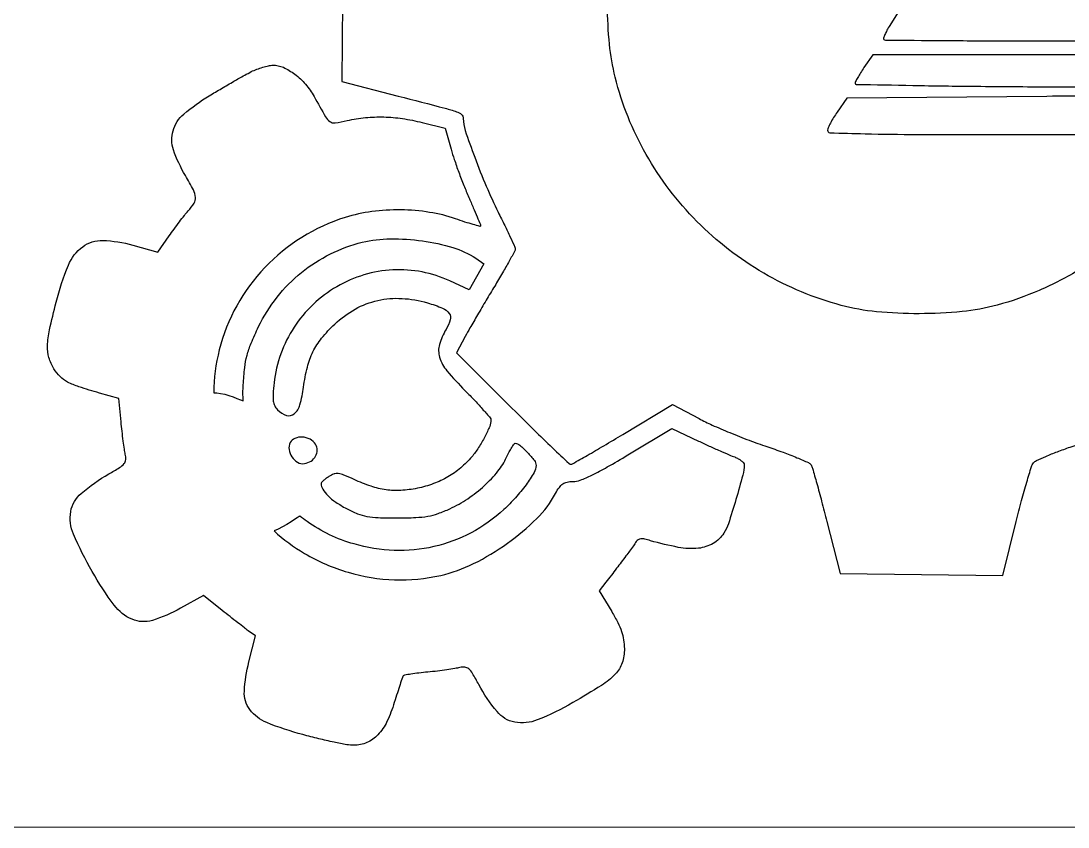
# Model space of a CAD drawing. Header units: millimetres. Extents: x 4 to 38, y -36.1 to -3.3.
# Drawn here: x 9.421 to 11.647, y -24.127 to -22.414 of the extents above; entities that cross this region are included whole.
import ezdxf

# ---------------------------------------------------------------- set-up
doc = ezdxf.new("R2010")
doc.units = ezdxf.units.MM
doc.header["$MEASUREMENT"] = 0
doc.layers.add('Layer 1', color=7, linetype='Continuous', lineweight=0)

# ---------------------------------------------------------------- blocks, each defined once
blk = doc.blocks.new('Block_0')
at = {"layer": 'Layer 1', "color": 18, "lineweight": 25, "true_color": 0x010101}
for points, knots in [([(12.2294, -22.8034), (12.2294, -22.8034), (12.1889, -22.8886), (12.1889, -22.8886), (12.1889, -22.8886), (12.2419, -22.9767), (12.2419, -22.9767), (12.249, -22.9885), (12.2561, -23.0003), (12.2633, -23.0122), (12.2701, -23.0234), (12.2769, -23.0347), (12.2836, -23.046), (12.2894, -23.0556), (12.2951, -23.0651), (12.3009, -23.0747), (12.3038, -23.0795), (12.3067, -23.0842), (12.3095, -23.089), (12.3095, -23.089), (12.3241, -23.1133), (12.3241, -23.1133), (12.3241, -23.1133), (12.2073, -23.2309), (12.2073, -23.2309), (12.1922, -23.2461), (12.177, -23.2611), (12.1618, -23.276), (12.1486, -23.2889), (12.1353, -23.3015), (12.1218, -23.314), (12.1103, -23.3247), (12.0987, -23.3354), (12.087, -23.3461), (12.0852, -23.3477), (12.0829, -23.3486), (12.0806, -23.3486), (12.0782, -23.3486), (12.0759, -23.348), (12.0738, -23.3469), (12.0634, -23.3414), (12.053, -23.3358), (12.0426, -23.3302), (12.0305, -23.3236), (12.0184, -23.3168), (12.0064, -23.31), (11.9927, -23.3021), (11.979, -23.2941), (11.9653, -23.286), (11.9653, -23.286), (11.8599, -23.2234), (11.8599, -23.2234), (11.8599, -23.2234), (11.7908, -23.2596), (11.7908, -23.2596), (11.7804, -23.265), (11.7699, -23.2702), (11.7593, -23.2752), (11.7467, -23.281), (11.7341, -23.2867), (11.7214, -23.2921), (11.7089, -23.2975), (11.6962, -23.3028), (11.6835, -23.3079), (11.673, -23.312), (11.6624, -23.3159), (11.6517, -23.3196), (11.6425, -23.3227), (11.6333, -23.326), (11.6243, -23.3294), (11.616, -23.3325), (11.6079, -23.3358), (11.5998, -23.3393), (11.5931, -23.3422), (11.5865, -23.3452), (11.5799, -23.3483), (11.5774, -23.3494), (11.5752, -23.3511), (11.5735, -23.3533), (11.5716, -23.3556), (11.5702, -23.3582), (11.5693, -23.3611), (11.5659, -23.372), (11.5626, -23.3829), (11.5594, -23.3939), (11.5555, -23.4069), (11.5519, -23.4199), (11.5483, -23.433), (11.5444, -23.4479), (11.5405, -23.4627), (11.5368, -23.4776), (11.5368, -23.4776), (11.5082, -23.5921), (11.5082, -23.5921), (11.5082, -23.5921), (11.3356, -23.5901), (11.3356, -23.5901), (11.3356, -23.5901), (11.1629, -23.5882), (11.1629, -23.5882), (11.1629, -23.5882), (11.1346, -23.4776), (11.1346, -23.4776), (11.1309, -23.4632), (11.1272, -23.4489), (11.1233, -23.4345), (11.12, -23.4219), (11.1165, -23.4093), (11.1129, -23.3967), (11.1099, -23.386), (11.1069, -23.3753), (11.1038, -23.3647), (11.103, -23.3622), (11.102, -23.3597), (11.1007, -23.3575), (11.0994, -23.3553), (11.0975, -23.3536), (11.0952, -23.3526), (11.0872, -23.349), (11.079, -23.3455), (11.0709, -23.3421), (11.061, -23.338), (11.0511, -23.3341), (11.0412, -23.3305), (11.0298, -23.3263), (11.0185, -23.3223), (11.007, -23.3185), (10.9943, -23.3143), (10.9817, -23.3098), (10.9692, -23.3051), (10.9555, -23.2999), (10.9418, -23.2945), (10.9283, -23.2889), (10.9156, -23.2837), (10.903, -23.2783), (10.8904, -23.2727), (10.881, -23.2685), (10.8718, -23.264), (10.8627, -23.2591), (10.8627, -23.2591), (10.8064, -23.2291), (10.8064, -23.2291), (10.8064, -23.2291), (10.701, -23.2925), (10.701, -23.2925), (10.6875, -23.3007), (10.6739, -23.3088), (10.6602, -23.3168), (10.6485, -23.3237), (10.6368, -23.3306), (10.625, -23.3373), (10.6147, -23.3432), (10.6044, -23.349), (10.5941, -23.3549), (10.5929, -23.3556), (10.5915, -23.3559), (10.5901, -23.3559), (10.5887, -23.3559), (10.5874, -23.3554), (10.5864, -23.3544), (10.5747, -23.3434), (10.563, -23.3323), (10.5513, -23.3212), (10.5381, -23.3085), (10.5249, -23.2958), (10.5118, -23.2829), (10.4964, -23.2678), (10.4811, -23.2527), (10.4659, -23.2375), (10.4659, -23.2375), (10.3472, -23.1191), (10.3472, -23.1191), (10.3472, -23.1191), (10.3659, -23.0845), (10.3659, -23.0845), (10.3692, -23.0785), (10.3725, -23.0725), (10.3759, -23.0665), (10.3812, -23.0573), (10.3866, -23.048), (10.3919, -23.0388), (10.398, -23.0284), (10.4041, -23.0181), (10.4102, -23.0077), (10.4162, -22.9976), (10.4223, -22.9875), (10.4284, -22.9774), (10.434, -22.9681), (10.4396, -22.9586), (10.4451, -22.9492), (10.4499, -22.941), (10.4546, -22.9327), (10.4593, -22.9244), (10.4632, -22.9173), (10.4672, -22.9102), (10.4711, -22.903), (10.4718, -22.9018), (10.4721, -22.9003), (10.4721, -22.8988), (10.4721, -22.8974), (10.4718, -22.8959), (10.4712, -22.8946), (10.468, -22.8875), (10.4647, -22.8804), (10.4614, -22.8733), (10.4576, -22.865), (10.4537, -22.8567), (10.4497, -22.8485), (10.4451, -22.839), (10.4405, -22.8296), (10.4358, -22.8202), (10.4268, -22.8023), (10.4184, -22.7841), (10.4105, -22.7656), (10.4018, -22.7453), (10.3936, -22.7247), (10.3859, -22.7039), (10.3788, -22.685), (10.3721, -22.666), (10.3657, -22.6469), (10.363, -22.6386), (10.3615, -22.63), (10.3615, -22.6212), (10.3615, -22.6181), (10.3602, -22.6151), (10.3579, -22.6131), (10.3548, -22.6104), (10.3513, -22.6084), (10.3475, -22.6071), (10.3394, -22.6043), (10.3313, -22.6018), (10.323, -22.5997), (10.2897, -22.591), (10.2565, -22.5824), (10.2232, -22.5738), (10.2232, -22.5738), (10.1033, -22.5429), (10.1033, -22.5429), (10.1033, -22.5429), (10.1052, -22.3726), (10.1052, -22.3726), (10.1052, -22.3726), (10.1072, -22.2023), (10.1072, -22.2023), (10.1072, -22.2023), (10.2215, -22.1724), (10.2215, -22.1724), (10.2363, -22.1685), (10.2512, -22.1646), (10.2661, -22.1607), (10.2792, -22.1572), (10.2924, -22.1536), (10.3055, -22.15), (10.3166, -22.147), (10.3277, -22.144), (10.3389, -22.1409), (10.3416, -22.1401), (10.3443, -22.1392), (10.347, -22.1382), (10.3492, -22.1374), (10.351, -22.1359), (10.3522, -22.134), (10.3546, -22.1303), (10.3569, -22.1264), (10.359, -22.1224), (10.3615, -22.1176), (10.3638, -22.1126), (10.3658, -22.1075), (10.368, -22.102), (10.37, -22.0963), (10.3718, -22.0906), (10.3771, -22.0735), (10.3829, -22.0566), (10.3892, -22.0398), (10.3965, -22.0204), (10.4042, -22.0012), (10.4123, -21.9822), (10.4198, -21.9643), (10.4276, -21.9467), (10.4358, -21.9291), (10.4411, -21.9178), (10.4471, -21.9067), (10.4538, -21.8961), (10.4562, -21.8922), (10.4586, -21.8882), (10.4608, -21.8842), (10.4629, -21.8803), (10.4649, -21.8763), (10.4667, -21.8723), (10.4683, -21.8689), (10.4697, -21.8655), (10.471, -21.862), (10.4718, -21.86), (10.4721, -21.8579), (10.4721, -21.8559), (10.4721, -21.8533), (10.4715, -21.8508), (10.4703, -21.8485), (10.466, -21.8401), (10.4616, -21.8318), (10.4571, -21.8235), (10.4518, -21.8136), (10.4463, -21.8037), (10.4406, -21.794), (10.4342, -21.783), (10.4277, -21.7721), (10.4211, -21.7612), (10.4141, -21.75), (10.4073, -21.7386), (10.4005, -21.7273), (10.394, -21.7163), (10.3875, -21.7053), (10.3811, -21.6943), (10.3757, -21.6848), (10.3703, -21.6754), (10.3649, -21.6659), (10.3621, -21.6608), (10.3594, -21.6556), (10.3569, -21.6504), (10.3569, -21.6504), (10.3438, -21.623), (10.3438, -21.623), (10.3438, -21.623), (10.4613, -21.5053), (10.4613, -21.5053), (10.4764, -21.4902), (10.4916, -21.4751), (10.5068, -21.4601), (10.5197, -21.4474), (10.5327, -21.4347), (10.5459, -21.4221), (10.5574, -21.4111), (10.5689, -21.4), (10.5805, -21.389), (10.5815, -21.3881), (10.5827, -21.3876), (10.584, -21.3876), (10.5853, -21.3876), (10.5865, -21.3879), (10.5875, -21.3885), (10.5922, -21.3909), (10.5968, -21.3934), (10.6014, -21.3959), (10.6068, -21.3989), (10.6122, -21.4019), (10.6175, -21.405), (10.6236, -21.4086), (10.6297, -21.4122), (10.6357, -21.4159), (10.6712, -21.4375), (10.7068, -21.4589), (10.7425, -21.4803), (10.757, -21.4889), (10.7719, -21.4969), (10.7872, -21.5043), (10.7955, -21.5083), (10.8043, -21.5112), (10.8134, -21.5131), (10.8198, -21.5144), (10.8265, -21.5135), (10.8323, -21.5105), (10.8358, -21.5087), (10.8392, -21.507), (10.8427, -21.5052), (10.8481, -21.5024), (10.8536, -21.4995), (10.8591, -21.4967), (10.8653, -21.4935), (10.8715, -21.4903), (10.8777, -21.4871), (10.8838, -21.484), (10.8899, -21.4808), (10.896, -21.4777), (10.9032, -21.474), (10.9105, -21.4705), (10.9179, -21.4673), (10.9278, -21.463), (10.9378, -21.4588), (10.9478, -21.4547), (10.9586, -21.4504), (10.9694, -21.4462), (10.9802, -21.4422), (10.9902, -21.4385), (11.0002, -21.4349), (11.0103, -21.4316), (11.0194, -21.4286), (11.0285, -21.4254), (11.0376, -21.4223), (11.0456, -21.4194), (11.0536, -21.4165), (11.0615, -21.4135), (11.0682, -21.4109), (11.0749, -21.4083), (11.0815, -21.4057), (11.0833, -21.405), (11.0849, -21.4039), (11.0863, -21.4026), (11.0878, -21.4012), (11.0889, -21.3995), (11.0895, -21.3976), (11.0927, -21.3868), (11.096, -21.3761), (11.0991, -21.3653), (11.1029, -21.3527), (11.1064, -21.3401), (11.1099, -21.3274), (11.1139, -21.3128), (11.1177, -21.2982), (11.1215, -21.2835), (11.1253, -21.2687), (11.1291, -21.2539), (11.133, -21.2391), (11.1364, -21.226), (11.1398, -21.2128), (11.1433, -21.1996), (11.1462, -21.1885), (11.1491, -21.1774), (11.1521, -21.1663), (11.1529, -21.1632), (11.1538, -21.1602), (11.1547, -21.1572), (11.1559, -21.1535), (11.1589, -21.1507), (11.1626, -21.1498), (11.1698, -21.148), (11.1772, -21.1469), (11.1846, -21.1463), (11.1985, -21.1453), (11.2124, -21.1447), (11.2263, -21.1446), (11.26, -21.1444), (11.2937, -21.1443), (11.3274, -21.1443), (11.3516, -21.1443), (11.3759, -21.1445), (11.4001, -21.1448), (11.4179, -21.145), (11.4357, -21.1455), (11.4535, -21.1463), (11.4673, -21.1469), (11.481, -21.1476), (11.4948, -21.1484), (11.4972, -21.1485), (11.4994, -21.1499), (11.5007, -21.1519), (11.5019, -21.1538), (11.5028, -21.1559), (11.5034, -21.158), (11.5066, -21.1698), (11.5099, -21.1816), (11.5131, -21.1933), (11.5168, -21.2071), (11.5205, -21.2209), (11.524, -21.2346), (11.5282, -21.2505), (11.5322, -21.2663), (11.5362, -21.2822), (11.5362, -21.2822), (11.5669, -21.4048), (11.5669, -21.4048), (11.5669, -21.4048), (11.6001, -21.4153), (11.6001, -21.4153), (11.6182, -21.4211), (11.6362, -21.4272), (11.654, -21.4336), (11.6724, -21.4403), (11.6907, -21.4473), (11.7088, -21.4546), (11.7255, -21.4613), (11.7421, -21.4684), (11.7585, -21.4757), (11.7714, -21.4814), (11.784, -21.4877), (11.7963, -21.4944), (11.7963, -21.4944), (11.8415, -21.519), (11.8415, -21.519), (11.8415, -21.519), (11.8922, -21.4893), (11.8922, -21.4893), (11.9001, -21.4847), (11.908, -21.4801), (11.9158, -21.4754), (11.9257, -21.4696), (11.9355, -21.4638), (11.9453, -21.4579), (11.9554, -21.452), (11.9655, -21.4459), (11.9756, -21.4399), (11.9843, -21.4347), (11.9931, -21.4295), (12.0018, -21.4242), (12.0096, -21.4196), (12.0173, -21.415), (12.0251, -21.4104), (12.032, -21.4064), (12.039, -21.4024), (12.046, -21.3985), (12.0519, -21.3951), (12.0579, -21.3919), (12.0638, -21.3886), (12.0656, -21.3877), (12.0675, -21.3869), (12.0695, -21.3863), (12.0734, -21.3852), (12.0776, -21.3863), (12.0805, -21.3891), (12.119, -21.4261), (12.1573, -21.4632), (12.1956, -21.5003), (12.2337, -21.5371), (12.2716, -21.574), (12.3096, -21.611), (12.3131, -21.6145), (12.3152, -21.6193), (12.3152, -21.6243), (12.3152, -21.6258), (12.3148, -21.6272), (12.3141, -21.6284), (12.311, -21.6341), (12.3078, -21.6398), (12.3046, -21.6454), (12.3009, -21.6521), (12.297, -21.6587), (12.2931, -21.6653), (12.2886, -21.6728), (12.284, -21.6803), (12.2793, -21.6877), (12.2676, -21.7065), (12.256, -21.7253), (12.2444, -21.7441), (12.2291, -21.7689), (12.2139, -21.7937), (12.1987, -21.8186), (12.1794, -21.85), (12.1602, -21.8815), (12.141, -21.913), (12.1167, -21.9528), (12.0924, -21.9927), (12.0681, -22.0326), (12.0466, -22.068), (12.0251, -22.1033), (12.0036, -22.1387), (11.9977, -22.1483), (11.9918, -22.1577), (11.9857, -22.1672), (11.9826, -22.1719), (11.9794, -22.1765), (11.976, -22.181), (11.9746, -22.1827), (11.9725, -22.1837), (11.9703, -22.1837), (11.9692, -22.1836), (11.9681, -22.183), (11.9676, -22.182), (11.9655, -22.1781), (11.9634, -22.1741), (11.9614, -22.1701), (11.959, -22.1652), (11.9567, -22.1602), (11.9546, -22.1552), (11.9521, -22.1494), (11.9498, -22.1435), (11.9475, -22.1376), (11.9364, -22.1082), (11.9227, -22.0799), (11.9065, -22.053), (11.8887, -22.0232), (11.869, -21.9947), (11.8475, -21.9675), (11.8259, -21.9403), (11.8026, -21.9145), (11.7777, -21.8903), (11.7551, -21.8684), (11.7305, -21.8484), (11.7044, -21.8307), (11.6548, -21.7971), (11.6008, -21.7704), (11.5439, -21.7514), (11.4863, -21.7321), (11.4264, -21.7205), (11.3658, -21.7169), (11.3055, -21.7133), (11.245, -21.7177), (11.1859, -21.7299), (11.1281, -21.742), (11.0722, -21.7621), (11.0201, -21.7898), (10.9783, -21.8119), (10.9391, -21.8385), (10.9031, -21.8691), (10.8668, -21.9), (10.8339, -21.9346), (10.8049, -21.9724), (10.7756, -22.0106), (10.7504, -22.0517), (10.7298, -22.0951), (10.7089, -22.1388), (10.6926, -22.1846), (10.681, -22.2317), (10.6757, -22.2534), (10.6722, -22.2755), (10.6705, -22.2977), (10.6684, -22.3252), (10.6675, -22.3527), (10.6678, -22.3801), (10.6682, -22.4081), (10.6697, -22.436), (10.6725, -22.4638), (10.6749, -22.4874), (10.679, -22.5109), (10.6847, -22.5339), (10.6989, -22.5913), (10.7209, -22.6464), (10.7501, -22.6978), (10.7797, -22.7498), (10.8161, -22.7977), (10.8582, -22.8402), (10.9005, -22.8828), (10.9483, -22.9198), (11.0002, -22.95), (11.0519, -22.9801), (11.1073, -23.0031), (11.1651, -23.0185), (11.1896, -23.0251), (11.2146, -23.0295), (11.2399, -23.032), (11.2701, -23.0348), (11.3004, -23.0363), (11.3308, -23.0362), (11.3611, -23.0362), (11.3915, -23.0347), (11.4217, -23.0317), (11.4469, -23.0292), (11.4719, -23.0246), (11.4964, -23.018), (11.527, -23.0098), (11.5569, -22.9993), (11.5859, -22.9867), (11.6156, -22.9737), (11.6445, -22.9587), (11.6723, -22.9419), (11.7, -22.925), (11.7265, -22.9062), (11.7517, -22.8857), (11.7763, -22.8658), (11.7993, -22.8441), (11.8206, -22.8207), (11.8313, -22.809), (11.8414, -22.7966), (11.8507, -22.7837), (11.8642, -22.7651), (11.8773, -22.7462), (11.8901, -22.727), (11.9035, -22.7069), (11.9167, -22.6866), (11.9299, -22.6663), (11.9317, -22.6636), (11.9313, -22.66), (11.929, -22.6577), (11.9283, -22.657), (11.9274, -22.6566), (11.9264, -22.6566), (11.888, -22.6564), (11.8495, -22.6562), (11.811, -22.656), (11.7683, -22.6557), (11.7255, -22.6556), (11.6828, -22.6555), (11.6322, -22.6554), (11.5816, -22.6554), (11.531, -22.6555), (11.4627, -22.6555), (11.3945, -22.6555), (11.3262, -22.6553), (11.2893, -22.6552), (11.2524, -22.6547), (11.2155, -22.6539), (11.1906, -22.6533), (11.1657, -22.6526), (11.1409, -22.6518), (11.138, -22.6517), (11.1358, -22.6493), (11.1359, -22.6465), (11.1359, -22.6447), (11.1363, -22.6429), (11.1371, -22.6412), (11.1386, -22.6378), (11.1403, -22.6345), (11.142, -22.6312), (11.1441, -22.6273), (11.1463, -22.6234), (11.1487, -22.6196), (11.1512, -22.6156), (11.1538, -22.6116), (11.1565, -22.6077), (11.1565, -22.6077), (11.1769, -22.5782), (11.1769, -22.5782), (11.1769, -22.5782), (11.6023, -22.5745), (11.6023, -22.5745), (11.6638, -22.574), (11.7253, -22.5733), (11.7868, -22.5725), (11.8307, -22.5719), (11.8746, -22.571), (11.9185, -22.5699), (11.9538, -22.5689), (11.989, -22.568), (12.0242, -22.567), (12.0261, -22.5669), (12.0277, -22.5654), (12.0277, -22.5634), (12.0277, -22.5615), (12.0261, -22.5599), (12.0242, -22.5599), (11.9899, -22.559), (11.9555, -22.5582), (11.9212, -22.5575), (11.8782, -22.5565), (11.8353, -22.5558), (11.7923, -22.5554), (11.7319, -22.5549), (11.6715, -22.5544), (11.6111, -22.5542), (11.5579, -22.5539), (11.5046, -22.5535), (11.4514, -22.553), (11.4066, -22.5526), (11.3618, -22.552), (11.317, -22.5512), (11.2769, -22.5504), (11.2369, -22.5497), (11.1969, -22.549), (11.1956, -22.5489), (11.1946, -22.5479), (11.1946, -22.5467), (11.1946, -22.5455), (11.1949, -22.5443), (11.1954, -22.5432), (11.1969, -22.5403), (11.1985, -22.5375), (11.2001, -22.5346), (11.202, -22.5312), (11.204, -22.5278), (11.2061, -22.5245), (11.2085, -22.5208), (11.2108, -22.5171), (11.2133, -22.5135), (11.2133, -22.5135), (11.232, -22.486), (11.232, -22.486), (11.232, -22.486), (11.6691, -22.486), (11.6691, -22.486), (11.7251, -22.486), (11.7811, -22.4859), (11.8371, -22.4857), (11.8845, -22.4855), (11.9319, -22.4851), (11.9793, -22.4846), (12.0217, -22.4841), (12.064, -22.4837), (12.1064, -22.4832), (12.1082, -22.4831), (12.1099, -22.4824), (12.1111, -22.4812), (12.1118, -22.4805), (12.1123, -22.4796), (12.1124, -22.4786), (12.1125, -22.4773), (12.1124, -22.476), (12.1121, -22.4748), (12.1118, -22.4733), (12.1112, -22.4719), (12.1105, -22.4705), (12.1097, -22.469), (12.1088, -22.4676), (12.1077, -22.4663), (12.1048, -22.4628), (12.1005, -22.4607), (12.0959, -22.4605), (12.0707, -22.4596), (12.0455, -22.4589), (12.0203, -22.4583), (11.9815, -22.4574), (11.9427, -22.4569), (11.9039, -22.4569), (11.829, -22.4567), (11.7541, -22.4566), (11.6792, -22.4567), (11.6254, -22.4567), (11.5716, -22.4567), (11.5178, -22.4565), (11.4723, -22.4564), (11.4268, -22.4562), (11.3813, -22.4559), (11.3405, -22.4556), (11.2997, -22.4552), (11.2589, -22.4549), (11.2576, -22.4549), (11.2563, -22.4544), (11.2554, -22.4535), (11.2547, -22.4528), (11.2545, -22.4518), (11.2548, -22.4508), (11.2557, -22.4483), (11.2566, -22.4458), (11.2577, -22.4433), (11.259, -22.4402), (11.2605, -22.4371), (11.2621, -22.4341), (11.264, -22.4306), (11.266, -22.4272), (11.268, -22.4238), (11.268, -22.4238), (11.2842, -22.3977), (11.2842, -22.3977), (11.2842, -22.3977), (11.7424, -22.3958), (11.7424, -22.3958), (11.8368, -22.3954), (11.9311, -22.3949), (12.0255, -22.3943), (12.0614, -22.3941), (12.0972, -22.3934), (12.1331, -22.3922), (12.1533, -22.3916), (12.1736, -22.3906), (12.1938, -22.3893), (12.1984, -22.389), (12.2023, -22.3855), (12.2032, -22.381), (12.2039, -22.3772), (12.2014, -22.3736), (12.1977, -22.3728), (12.1974, -22.3728), (12.1971, -22.3727), (12.1968, -22.3727), (12.1777, -22.3714), (12.1586, -22.3705), (12.1395, -22.37), (12.1049, -22.369), (12.0703, -22.3684), (12.0357, -22.3684), (11.9423, -22.3682), (11.8489, -22.3681), (11.7554, -22.3681), (11.6979, -22.3681), (11.6403, -22.368), (11.5828, -22.3678), (11.5343, -22.3677), (11.4859, -22.3675), (11.4374, -22.3671), (11.3938, -22.3668), (11.3502, -22.3665), (11.3065, -22.3662), (11.3058, -22.3661), (11.3052, -22.3655), (11.3052, -22.3648), (11.3052, -22.3611), (11.3062, -22.3574), (11.3082, -22.3542), (11.313, -22.3466), (11.318, -22.3391), (11.3232, -22.3317), (11.3284, -22.3243), (11.3338, -22.3172), (11.3394, -22.3101), (11.3422, -22.3066), (11.3458, -22.3037), (11.3498, -22.3015), (11.36, -22.2961), (11.3714, -22.2932), (11.383, -22.2932), (11.5354, -22.2933), (11.6879, -22.2935), (11.8403, -22.2939), (11.9951, -22.2942), (12.1498, -22.2946), (12.3046, -22.295), (12.3109, -22.295), (12.3168, -22.2983), (12.3202, -22.3036), (12.3237, -22.309), (12.3256, -22.3154), (12.3256, -22.3219), (12.3255, -22.3461), (12.3253, -22.3702), (12.3247, -22.3944), (12.3242, -22.4191), (12.3231, -22.4437), (12.3215, -22.4684), (12.3202, -22.488), (12.3182, -22.5077), (12.3153, -22.5272), (12.3118, -22.5506), (12.3074, -22.5738), (12.3021, -22.5969), (12.2968, -22.6201), (12.2906, -22.6432), (12.2835, -22.666), (12.2763, -22.6892), (12.2682, -22.7121), (12.2593, -22.7347), (12.2501, -22.758), (12.2402, -22.7809), (12.2294, -22.8034)], [0, 0, 0, 0, 1, 1, 1, 2, 2, 2, 3, 3, 3, 4, 4, 4, 5, 5, 5, 6, 6, 6, 7, 7, 7, 8, 8, 8, 9, 9, 9, 10, 10, 10, 11, 11, 11, 12, 12, 12, 13, 13, 13, 14, 14, 14, 15, 15, 15, 16, 16, 16, 17, 17, 17, 18, 18, 18, 19, 19, 19, 20, 20, 20, 21, 21, 21, 22, 22, 22, 23, 23, 23, 24, 24, 24, 25, 25, 25, 26, 26, 26, 27, 27, 27, 28, 28, 28, 29, 29, 29, 30, 30, 30, 31, 31, 31, 32, 32, 32, 33, 33, 33, 34, 34, 34, 35, 35, 35, 36, 36, 36, 37, 37, 37, 38, 38, 38, 39, 39, 39, 40, 40, 40, 41, 41, 41, 42, 42, 42, 43, 43, 43, 44, 44, 44, 45, 45, 45, 46, 46, 46, 47, 47, 47, 48, 48, 48, 49, 49, 49, 50, 50, 50, 51, 51, 51, 52, 52, 52, 53, 53, 53, 54, 54, 54, 55, 55, 55, 56, 56, 56, 57, 57, 57, 58, 58, 58, 59, 59, 59, 60, 60, 60, 61, 61, 61, 62, 62, 62, 63, 63, 63, 64, 64, 64, 65, 65, 65, 66, 66, 66, 67, 67, 67, 68, 68, 68, 69, 69, 69, 70, 70, 70, 71, 71, 71, 72, 72, 72, 73, 73, 73, 74, 74, 74, 75, 75, 75, 76, 76, 76, 77, 77, 77, 78, 78, 78, 79, 79, 79, 80, 80, 80, 81, 81, 81, 82, 82, 82, 83, 83, 83, 84, 84, 84, 85, 85, 85, 86, 86, 86, 87, 87, 87, 88, 88, 88, 89, 89, 89, 90, 90, 90, 91, 91, 91, 92, 92, 92, 93, 93, 93, 94, 94, 94, 95, 95, 95, 96, 96, 96, 97, 97, 97, 98, 98, 98, 99, 99, 99, 100, 100, 100, 101, 101, 101, 102, 102, 102, 103, 103, 103, 104, 104, 104, 105, 105, 105, 106, 106, 106, 107, 107, 107, 108, 108, 108, 109, 109, 109, 110, 110, 110, 111, 111, 111, 112, 112, 112, 113, 113, 113, 114, 114, 114, 115, 115, 115, 116, 116, 116, 117, 117, 117, 118, 118, 118, 119, 119, 119, 120, 120, 120, 121, 121, 121, 122, 122, 122, 123, 123, 123, 124, 124, 124, 125, 125, 125, 126, 126, 126, 127, 127, 127, 128, 128, 128, 129, 129, 129, 130, 130, 130, 131, 131, 131, 132, 132, 132, 133, 133, 133, 134, 134, 134, 135, 135, 135, 136, 136, 136, 137, 137, 137, 138, 138, 138, 139, 139, 139, 140, 140, 140, 141, 141, 141, 142, 142, 142, 143, 143, 143, 144, 144, 144, 145, 145, 145, 146, 146, 146, 147, 147, 147, 148, 148, 148, 149, 149, 149, 150, 150, 150, 151, 151, 151, 152, 152, 152, 153, 153, 153, 154, 154, 154, 155, 155, 155, 156, 156, 156, 157, 157, 157, 158, 158, 158, 159, 159, 159, 160, 160, 160, 161, 161, 161, 162, 162, 162, 163, 163, 163, 164, 164, 164, 165, 165, 165, 166, 166, 166, 167, 167, 167, 168, 168, 168, 169, 169, 169, 170, 170, 170, 171, 171, 171, 172, 172, 172, 173, 173, 173, 174, 174, 174, 175, 175, 175, 176, 176, 176, 177, 177, 177, 178, 178, 178, 179, 179, 179, 180, 180, 180, 181, 181, 181, 182, 182, 182, 183, 183, 183, 184, 184, 184, 185, 185, 185, 186, 186, 186, 187, 187, 187, 188, 188, 188, 189, 189, 189, 190, 190, 190, 191, 191, 191, 192, 192, 192, 193, 193, 193, 194, 194, 194, 195, 195, 195, 196, 196, 196, 197, 197, 197, 198, 198, 198, 199, 199, 199, 200, 200, 200, 201, 201, 201, 202, 202, 202, 203, 203, 203, 204, 204, 204, 205, 205, 205, 206, 206, 206, 207, 207, 207, 208, 208, 208, 209, 209, 209, 210, 210, 210, 211, 211, 211, 212, 212, 212, 213, 213, 213, 214, 214, 214, 215, 215, 215, 216, 216, 216, 217, 217, 217, 218, 218, 218, 219, 219, 219, 220, 220, 220, 221, 221, 221, 222, 222, 222, 223, 223, 223, 224, 224, 224, 225, 225, 225, 226, 226, 226, 227, 227, 227, 228, 228, 228, 229, 229, 229, 230, 230, 230, 231, 231, 231, 232, 232, 232, 233, 233, 233, 234, 234, 234, 235, 235, 235, 236, 236, 236, 237, 237, 237, 238, 238, 238, 239, 239, 239, 240, 240, 240, 241, 241, 241, 242, 242, 242, 243, 243, 243, 244, 244, 244, 245, 245, 245, 246, 246, 246, 247, 247, 247, 248, 248, 248, 249, 249, 249, 250, 250, 250, 251, 251, 251, 252, 252, 252, 253, 253, 253, 254, 254, 254, 255, 255, 255, 256, 256, 256, 257, 257, 257, 258, 258, 258, 259, 259, 259, 260, 260, 260, 261, 261, 261, 262, 262, 262, 263, 263, 263, 264, 264, 264, 265, 265, 265, 266, 266, 266, 267, 267, 267, 268, 268, 268, 269, 269, 269, 270, 270, 270, 271, 271, 271, 272, 272, 272, 273, 273, 273, 274, 274, 274, 275, 275, 275, 276, 276, 276, 277, 277, 277, 278, 278, 278, 279, 279, 279, 280, 280, 280, 281, 281, 281, 282, 282, 282, 283, 283, 283, 284, 284, 284, 285, 285, 285, 286, 286, 286, 287, 287, 287, 288, 288, 288, 289, 289, 289, 290, 290, 290, 291, 291, 291, 292, 292, 292, 293, 293, 293, 294, 294, 294, 295, 295, 295, 296, 296, 296, 297, 297, 297, 298, 298, 298, 299, 299, 299, 300, 300, 300, 301, 301, 301, 302, 302, 302, 303, 303, 303, 303]), ([(10.9572, -23.3531), (10.956, -23.3516), (10.9545, -23.35), (10.9526, -23.3485), (10.9507, -23.347), (10.9484, -23.3455), (10.9461, -23.3443), (10.9439, -23.3428), (10.9412, -23.3417), (10.9385, -23.3405), (10.9347, -23.3394), (10.9309, -23.3379), (10.9271, -23.3363), (10.9207, -23.3333), (10.9138, -23.3306), (10.9073, -23.3276), (10.8997, -23.3242), (10.8921, -23.3207), (10.8845, -23.3173), (10.8769, -23.3139), (10.8689, -23.3101), (10.8613, -23.3067), (10.8613, -23.3067), (10.8046, -23.28), (10.8046, -23.28), (10.8046, -23.28), (10.7111, -23.3363), (10.7111, -23.3363), (10.697, -23.3451), (10.6825, -23.3535), (10.6677, -23.3618), (10.657, -23.3679), (10.646, -23.3736), (10.635, -23.3793), (10.6266, -23.3831), (10.6186, -23.3865), (10.6103, -23.39), (10.6053, -23.3919), (10.6, -23.3926), (10.5947, -23.3926), (10.5905, -23.3926), (10.5863, -23.393), (10.5821, -23.3942), (10.5791, -23.3945), (10.576, -23.3961), (10.5734, -23.3976), (10.5703, -23.3999), (10.5677, -23.4021), (10.5658, -23.4052), (10.5627, -23.409), (10.56, -23.4136), (10.5578, -23.4181), (10.5471, -23.4375), (10.5338, -23.4558), (10.5178, -23.4714), (10.4984, -23.4908), (10.4779, -23.5083), (10.4554, -23.5239), (10.4326, -23.5402), (10.4087, -23.5547), (10.3836, -23.5672), (10.3611, -23.5783), (10.3375, -23.5866), (10.3136, -23.5923), (10.2812, -23.5996), (10.2485, -23.6026), (10.2158, -23.6015), (10.1823, -23.6003), (10.1489, -23.595), (10.1169, -23.5855), (10.0846, -23.5764), (10.0534, -23.5627), (10.0245, -23.5455), (10.0013, -23.5319), (9.9792, -23.5159), (9.9594, -23.4976), (9.9826, -23.4889), (10.0142, -23.466), (10.0142, -23.466), (10.0191, -23.4702), (10.0245, -23.474), (10.0298, -23.4778), (10.0598, -23.4991), (10.0937, -23.5155), (10.1295, -23.5254), (10.1572, -23.5334), (10.1861, -23.5379), (10.215, -23.5391), (10.2432, -23.5402), (10.2717, -23.5376), (10.2991, -23.5311), (10.3269, -23.5246), (10.3531, -23.5147), (10.3782, -23.5018), (10.4033, -23.4881), (10.4265, -23.4718), (10.4478, -23.4524), (10.4566, -23.4444), (10.4646, -23.436), (10.4726, -23.4272), (10.4805, -23.4185), (10.4878, -23.409), (10.495, -23.3995), (10.5011, -23.3911), (10.5068, -23.3824), (10.5121, -23.3736), (10.5148, -23.369), (10.5163, -23.3637), (10.5163, -23.3584), (10.5163, -23.3546), (10.5152, -23.3512), (10.5129, -23.3481), (10.5083, -23.3424), (10.5034, -23.3367), (10.498, -23.331), (10.4927, -23.3257), (10.4874, -23.3204), (10.4817, -23.3154), (10.479, -23.3131), (10.4756, -23.3116), (10.4722, -23.3116), (10.471, -23.3116), (10.4703, -23.3124), (10.4695, -23.3131), (10.4676, -23.3154), (10.4661, -23.3181), (10.4646, -23.3204), (10.4627, -23.3234), (10.4608, -23.3268), (10.4592, -23.3299), (10.4573, -23.3337), (10.4554, -23.3375), (10.4535, -23.3413), (10.449, -23.3519), (10.4425, -23.3618), (10.4353, -23.371), (10.4265, -23.382), (10.4166, -23.3919), (10.4064, -23.4014), (10.3953, -23.4117), (10.3836, -23.4208), (10.371, -23.4292), (10.3592, -23.4371), (10.3467, -23.4444), (10.3333, -23.4505), (10.325, -23.4543), (10.3166, -23.4577), (10.3082, -23.4607), (10.301, -23.4634), (10.2938, -23.4653), (10.2866, -23.4664), (10.2782, -23.468), (10.2694, -23.4687), (10.2611, -23.4691), (10.2478, -23.4699), (10.2348, -23.4702), (10.2215, -23.4702), (10.2078, -23.4702), (10.1945, -23.4699), (10.1808, -23.4695), (10.1728, -23.4691), (10.1648, -23.4683), (10.1568, -23.4668), (10.15, -23.4657), (10.1432, -23.4638), (10.1367, -23.4611), (10.1287, -23.4577), (10.1207, -23.4539), (10.1131, -23.4501), (10.1055, -23.4459), (10.0979, -23.4413), (10.0907, -23.4368), (10.0846, -23.4326), (10.0789, -23.4276), (10.0739, -23.4227), (10.0697, -23.4185), (10.0659, -23.4139), (10.0629, -23.409), (10.0606, -23.4056), (10.0595, -23.4014), (10.0595, -23.3972), (10.0595, -23.3964), (10.0595, -23.3957), (10.0602, -23.3949), (10.0602, -23.3949), (10.064, -23.3911), (10.064, -23.3911), (10.0659, -23.3896), (10.0678, -23.3881), (10.0697, -23.3865), (10.0716, -23.385), (10.0739, -23.3835), (10.0762, -23.3824), (10.0792, -23.3801), (10.083, -23.3782), (10.0869, -23.3767), (10.0895, -23.3759), (10.0929, -23.3755), (10.096, -23.3759), (10.0998, -23.3763), (10.104, -23.377), (10.1078, -23.3789), (10.115, -23.382), (10.1222, -23.385), (10.1295, -23.3884), (10.1412, -23.3942), (10.1534, -23.3987), (10.1656, -23.4029), (10.1759, -23.4063), (10.1865, -23.409), (10.1975, -23.4105), (10.2082, -23.412), (10.2185, -23.4124), (10.2291, -23.4117), (10.2409, -23.4109), (10.2523, -23.4094), (10.2641, -23.4071), (10.2755, -23.4048), (10.2869, -23.4014), (10.2983, -23.3972), (10.309, -23.3934), (10.3193, -23.3884), (10.3288, -23.3831), (10.3387, -23.3774), (10.3474, -23.371), (10.3562, -23.3637), (10.3645, -23.3565), (10.3725, -23.3485), (10.3797, -23.3401), (10.3851, -23.3341), (10.3896, -23.3276), (10.3942, -23.3207), (10.3988, -23.3131), (10.4033, -23.3055), (10.4075, -23.2975), (10.4113, -23.2903), (10.4147, -23.2831), (10.4178, -23.2755), (10.4197, -23.2709), (10.4204, -23.2663), (10.4204, -23.2614), (10.4204, -23.2603), (10.4201, -23.2587), (10.4189, -23.2576), (10.414, -23.2519), (10.4094, -23.2462), (10.4041, -23.2409), (10.3984, -23.234), (10.3923, -23.2275), (10.3866, -23.2215), (10.3794, -23.2139), (10.3725, -23.2066), (10.3653, -23.1994), (10.352, -23.1861), (10.339, -23.172), (10.3269, -23.1576), (10.32, -23.1492), (10.3147, -23.1393), (10.3113, -23.1286), (10.3086, -23.1199), (10.3086, -23.1104), (10.3109, -23.1016), (10.3143, -23.0906), (10.3189, -23.0796), (10.325, -23.0697), (10.3288, -23.0632), (10.3318, -23.0564), (10.3341, -23.0491), (10.3352, -23.0446), (10.3345, -23.0396), (10.3318, -23.0355), (10.328, -23.0305), (10.3235, -23.0267), (10.3177, -23.0244), (10.3075, -23.0202), (10.2964, -23.0164), (10.2854, -23.013), (10.2679, -23.0081), (10.2497, -23.0046), (10.2314, -23.0039), (10.2143, -23.0027), (10.1968, -23.0043), (10.18, -23.0081), (10.1633, -23.0119), (10.147, -23.018), (10.1321, -23.0263), (10.1165, -23.0355), (10.1017, -23.0461), (10.0884, -23.0583), (10.0785, -23.0678), (10.0694, -23.0777), (10.0606, -23.0883), (10.0534, -23.0971), (10.0473, -23.1066), (10.042, -23.1169), (10.037, -23.1275), (10.0328, -23.1385), (10.0302, -23.1499), (10.0264, -23.1636), (10.0241, -23.1781), (10.0222, -23.1922), (10.0207, -23.2047), (10.018, -23.2173), (10.0146, -23.2295), (10.0127, -23.2371), (10.0081, -23.2439), (10.0024, -23.2489), (9.9978, -23.2527), (9.9918, -23.2542), (9.9861, -23.2523), (9.9788, -23.25), (9.9724, -23.2458), (9.967, -23.2405), (9.9644, -23.2378), (9.9625, -23.2352), (9.9609, -23.2317), (9.9594, -23.2287), (9.9583, -23.2253), (9.9579, -23.2218), (9.9571, -23.2169), (9.9571, -23.212), (9.9575, -23.207), (9.9579, -23.199), (9.9587, -23.191), (9.9594, -23.183), (9.964, -23.1412), (9.9788, -23.1005), (10.002, -23.0651), (10.0252, -23.0298), (10.056, -23.0001), (10.0929, -22.9788), (10.1295, -22.9575), (10.1702, -22.9453), (10.212, -22.943), (10.2538, -22.9411), (10.2953, -22.9491), (10.333, -22.9666), (10.333, -22.9666), (10.3744, -22.9856), (10.3744, -22.9856), (10.3744, -22.9856), (10.39, -22.9579), (10.39, -22.9579), (10.39, -22.9579), (10.4056, -22.9301), (10.4056, -22.9301), (10.4056, -22.9301), (10.3881, -22.9183), (10.3881, -22.9183), (10.3729, -22.9088), (10.3565, -22.9008), (10.3394, -22.8959), (10.3185, -22.8894), (10.2968, -22.8844), (10.2748, -22.8814), (10.2523, -22.8784), (10.2295, -22.8768), (10.2067, -22.8772), (10.1865, -22.8776), (10.1664, -22.8799), (10.147, -22.8844), (10.1234, -22.8902), (10.1005, -22.8985), (10.0792, -22.9092), (10.0572, -22.9202), (10.0366, -22.9335), (10.0176, -22.9487), (9.9986, -22.9643), (9.9811, -22.9818), (9.9659, -23.0012), (9.9507, -23.0206), (9.9374, -23.0415), (9.9267, -23.0636), (9.921, -23.0754), (9.9157, -23.0872), (9.9107, -23.099), (9.9073, -23.1073), (9.9043, -23.1157), (9.902, -23.1245), (9.8997, -23.1332), (9.8982, -23.142), (9.897, -23.1507), (9.8959, -23.1629), (9.8948, -23.1754), (9.894, -23.1876), (9.8932, -23.199), (9.8932, -23.2104), (9.894, -23.2215), (9.8803, -23.2158), (9.8472, -23.2028), (9.8312, -23.204), (9.8316, -23.1735), (9.8354, -23.1427), (9.843, -23.1131), (9.8598, -23.0472), (9.8932, -22.9871), (9.94, -22.9381), (9.9872, -22.8886), (10.0458, -22.8521), (10.1108, -22.8316), (10.1291, -22.8259), (10.1481, -22.8217), (10.1671, -22.8194), (10.1877, -22.8167), (10.2082, -22.8156), (10.2287, -22.8156), (10.2493, -22.816), (10.2698, -22.8175), (10.29, -22.8209), (10.3086, -22.8236), (10.3273, -22.8281), (10.3451, -22.8346), (10.3516, -22.8369), (10.3584, -22.8392), (10.3653, -22.8415), (10.371, -22.8434), (10.3771, -22.8449), (10.3828, -22.8468), (10.3874, -22.8479), (10.3923, -22.8494), (10.3972, -22.8506), (10.3976, -22.8506), (10.3984, -22.8502), (10.3984, -22.8498), (10.3984, -22.8498), (10.3984, -22.8498), (10.3984, -22.8494), (10.3984, -22.8487), (10.3984, -22.8479), (10.398, -22.8468), (10.3957, -22.8415), (10.3934, -22.8358), (10.3912, -22.8304), (10.3885, -22.824), (10.3858, -22.8175), (10.3828, -22.811), (10.3797, -22.8038), (10.3767, -22.7966), (10.3733, -22.789), (10.3699, -22.7806), (10.3661, -22.7722), (10.363, -22.7639), (10.3592, -22.7547), (10.3554, -22.7452), (10.352, -22.7357), (10.3486, -22.7266), (10.3455, -22.7175), (10.3425, -22.7083), (10.3398, -22.7015), (10.3379, -22.6943), (10.3356, -22.687), (10.3356, -22.687), (10.3231, -22.6421), (10.3231, -22.6421), (10.3231, -22.6421), (10.2744, -22.63), (10.2744, -22.63), (10.2603, -22.6265), (10.2466, -22.6239), (10.2325, -22.6216), (10.2192, -22.6197), (10.2059, -22.6186), (10.1926, -22.6182), (10.1797, -22.6178), (10.1667, -22.6186), (10.1538, -22.6197), (10.1405, -22.6208), (10.1279, -22.6231), (10.115, -22.6258), (10.1063, -22.6281), (10.0979, -22.6296), (10.0891, -22.6307), (10.085, -22.6311), (10.0811, -22.6303), (10.0781, -22.6281), (10.0743, -22.6254), (10.0713, -22.622), (10.069, -22.6182), (10.061, -22.6037), (10.0526, -22.5893), (10.0446, -22.5748), (10.0393, -22.5657), (10.0332, -22.5569), (10.0264, -22.5489), (10.0195, -22.541), (10.0119, -22.5337), (10.0035, -22.5273), (9.9959, -22.5216), (9.9876, -22.517), (9.9792, -22.5128), (9.972, -22.5098), (9.9644, -22.5082), (9.9568, -22.5082), (9.9537, -22.5086), (9.9507, -22.509), (9.9476, -22.5094), (9.9435, -22.5101), (9.9396, -22.5113), (9.9355, -22.5124), (9.9313, -22.514), (9.9271, -22.5151), (9.9229, -22.517), (9.9187, -22.5185), (9.9149, -22.52), (9.9111, -22.5219), (9.9066, -22.5242), (9.9016, -22.5269), (9.897, -22.5295), (9.8894, -22.5337), (9.8818, -22.5379), (9.8742, -22.5425), (9.8655, -22.5474), (9.8567, -22.5524), (9.848, -22.5577), (9.8392, -22.5626), (9.8305, -22.568), (9.8217, -22.5733), (9.8027, -22.5847), (9.7848, -22.5976), (9.7677, -22.6121), (9.7567, -22.6216), (9.7487, -22.6338), (9.7449, -22.6475), (9.7407, -22.6604), (9.7411, -22.6749), (9.7457, -22.6878), (9.7521, -22.7068), (9.7609, -22.7254), (9.7711, -22.7429), (9.7768, -22.7528), (9.7825, -22.7631), (9.7879, -22.7734), (9.7905, -22.7783), (9.7921, -22.7833), (9.7924, -22.789), (9.7928, -22.7932), (9.7917, -22.7977), (9.7894, -22.8015), (9.7856, -22.8072), (9.7818, -22.8129), (9.7768, -22.8179), (9.7742, -22.8209), (9.7715, -22.824), (9.7689, -22.8274), (9.7651, -22.832), (9.7616, -22.8365), (9.7582, -22.8411), (9.7544, -22.846), (9.7506, -22.851), (9.7468, -22.8563), (9.7434, -22.8609), (9.7399, -22.8658), (9.7365, -22.8708), (9.7365, -22.8708), (9.7126, -22.9054), (9.7126, -22.9054), (9.7126, -22.9054), (9.6593, -22.8905), (9.6593, -22.8905), (9.6384, -22.8848), (9.6171, -22.8814), (9.5954, -22.8806), (9.5802, -22.8803), (9.565, -22.8848), (9.5528, -22.894), (9.5391, -22.9038), (9.5288, -22.9175), (9.5224, -22.9331), (9.5117, -22.9586), (9.5033, -22.9849), (9.4961, -23.0119), (9.4912, -23.0313), (9.4866, -23.0511), (9.482, -23.0705), (9.4798, -23.0819), (9.4782, -23.0929), (9.4779, -23.1043), (9.4779, -23.1131), (9.4786, -23.1214), (9.4809, -23.1294), (9.4836, -23.1378), (9.487, -23.1458), (9.4916, -23.1534), (9.4954, -23.1595), (9.4999, -23.1648), (9.5049, -23.1697), (9.5094, -23.1743), (9.5148, -23.1785), (9.5205, -23.1815), (9.5285, -23.1853), (9.5364, -23.1887), (9.5448, -23.1914), (9.5593, -23.1964), (9.5737, -23.2005), (9.5882, -23.2047), (9.5882, -23.2047), (9.6296, -23.2161), (9.6296, -23.2161), (9.6296, -23.2161), (9.6342, -23.266), (9.6342, -23.266), (9.635, -23.2728), (9.6357, -23.2793), (9.6365, -23.2861), (9.6372, -23.293), (9.638, -23.2998), (9.6391, -23.3067), (9.6399, -23.3124), (9.6407, -23.3185), (9.6414, -23.3242), (9.6422, -23.3276), (9.6426, -23.3314), (9.6433, -23.3348), (9.6445, -23.3386), (9.6445, -23.3424), (9.6441, -23.3462), (9.6437, -23.3493), (9.6426, -23.3523), (9.6407, -23.3546), (9.638, -23.358), (9.6346, -23.3607), (9.6308, -23.363), (9.6235, -23.3679), (9.6159, -23.3721), (9.6083, -23.3767), (9.5874, -23.3884), (9.5676, -23.4025), (9.5494, -23.4181), (9.538, -23.428), (9.53, -23.4413), (9.5273, -23.4565), (9.5246, -23.4729), (9.5266, -23.4896), (9.5334, -23.5045), (9.5448, -23.5319), (9.5581, -23.5581), (9.573, -23.584), (9.587, -23.6087), (9.6026, -23.6327), (9.6197, -23.6555), (9.6296, -23.6688), (9.6426, -23.6791), (9.6578, -23.6855), (9.6715, -23.6912), (9.6867, -23.692), (9.7008, -23.6878), (9.7217, -23.6813), (9.7418, -23.6726), (9.7609, -23.6619), (9.7609, -23.6619), (9.8096, -23.6349), (9.8096, -23.6349), (9.8096, -23.6349), (9.8495, -23.6669), (9.8495, -23.6669), (9.8548, -23.6711), (9.8601, -23.6756), (9.8659, -23.6798), (9.8712, -23.684), (9.8765, -23.6886), (9.8822, -23.6928), (9.8868, -23.6962), (9.8917, -23.7), (9.8963, -23.7034), (9.8989, -23.7057), (9.902, -23.7076), (9.9047, -23.7099), (9.9047, -23.7099), (9.9202, -23.7209), (9.9202, -23.7209), (9.9202, -23.7209), (9.9062, -23.7761), (9.9062, -23.7761), (9.9008, -23.7966), (9.8974, -23.8175), (9.8963, -23.8384), (9.8955, -23.8525), (9.8997, -23.8662), (9.9081, -23.8772), (9.9172, -23.8898), (9.9298, -23.8993), (9.9438, -23.905), (9.9689, -23.9149), (9.9948, -23.9236), (10.0207, -23.9305), (10.0317, -23.9335), (10.0431, -23.9366), (10.0545, -23.9392), (10.0652, -23.9419), (10.0758, -23.9442), (10.0869, -23.9465), (10.096, -23.9484), (10.1051, -23.9503), (10.1142, -23.9518), (10.1192, -23.9526), (10.1241, -23.9529), (10.1287, -23.9529), (10.1386, -23.9529), (10.1481, -23.951), (10.1568, -23.9472), (10.1656, -23.9434), (10.1736, -23.9381), (10.18, -23.9309), (10.188, -23.9225), (10.1945, -23.913), (10.1994, -23.9027), (10.2055, -23.8898), (10.2109, -23.8761), (10.215, -23.862), (10.2173, -23.8552), (10.2192, -23.8483), (10.2215, -23.8415), (10.2234, -23.8358), (10.2253, -23.8297), (10.2272, -23.824), (10.2287, -23.8187), (10.2306, -23.8137), (10.2322, -23.8088), (10.2325, -23.8076), (10.2333, -23.8069), (10.2341, -23.8057), (10.2348, -23.805), (10.2356, -23.8046), (10.2367, -23.8042), (10.2413, -23.8034), (10.2459, -23.8027), (10.2504, -23.8019), (10.2561, -23.8012), (10.2614, -23.8004), (10.2672, -23.7996), (10.2736, -23.7989), (10.2801, -23.7981), (10.2862, -23.7977), (10.293, -23.797), (10.2999, -23.7962), (10.3067, -23.7955), (10.3132, -23.7947), (10.32, -23.7936), (10.3265, -23.7928), (10.3326, -23.792), (10.3383, -23.7909), (10.344, -23.7901), (10.3474, -23.7894), (10.3508, -23.7886), (10.3543, -23.7879), (10.3577, -23.7871), (10.3615, -23.7867), (10.3649, -23.7871), (10.368, -23.7875), (10.371, -23.7886), (10.3733, -23.7905), (10.3763, -23.7936), (10.379, -23.7966), (10.3813, -23.8004), (10.3858, -23.8084), (10.3904, -23.816), (10.3946, -23.824), (10.4056, -23.8445), (10.4185, -23.8639), (10.4334, -23.8814), (10.4429, -23.8932), (10.4562, -23.9012), (10.471, -23.9039), (10.4874, -23.9069), (10.5041, -23.9054), (10.519, -23.8993), (10.5448, -23.8887), (10.5703, -23.8765), (10.5943, -23.8624), (10.6152, -23.8506), (10.6354, -23.8384), (10.6555, -23.8259), (10.6662, -23.819), (10.6764, -23.8111), (10.6852, -23.8015), (10.6917, -23.7951), (10.6962, -23.7871), (10.6993, -23.778), (10.7027, -23.7685), (10.7042, -23.7582), (10.7042, -23.7479), (10.7038, -23.7414), (10.7035, -23.7354), (10.7023, -23.7289), (10.7016, -23.7232), (10.7, -23.7171), (10.6981, -23.7114), (10.6958, -23.7049), (10.6932, -23.6985), (10.6901, -23.6924), (10.686, -23.6848), (10.6818, -23.6768), (10.6772, -23.6692), (10.6772, -23.6692), (10.6506, -23.625), (10.6506, -23.625), (10.6506, -23.625), (10.6647, -23.6068), (10.6647, -23.6068), (10.6726, -23.5969), (10.6802, -23.587), (10.6875, -23.5771), (10.6943, -23.5684), (10.7008, -23.5596), (10.7073, -23.5509), (10.7126, -23.544), (10.7179, -23.5368), (10.7232, -23.5296), (10.7251, -23.5265), (10.7274, -23.5235), (10.7293, -23.5201), (10.7301, -23.5185), (10.7316, -23.517), (10.7331, -23.5163), (10.735, -23.5151), (10.7369, -23.5147), (10.7388, -23.5144), (10.7415, -23.5144), (10.7445, -23.5147), (10.7472, -23.5151), (10.7514, -23.5163), (10.7556, -23.5174), (10.7597, -23.5185), (10.7791, -23.5242), (10.7989, -23.5288), (10.8187, -23.5326), (10.8328, -23.5353), (10.8472, -23.536), (10.8617, -23.5345), (10.8723, -23.5334), (10.883, -23.53), (10.8925, -23.5242), (10.902, -23.5189), (10.9096, -23.5113), (10.9153, -23.5026), (10.9195, -23.4961), (10.9226, -23.4896), (10.9252, -23.4824), (10.9305, -23.4653), (10.9359, -23.4482), (10.9412, -23.4311), (10.9461, -23.4136), (10.9511, -23.3964), (10.9556, -23.3789), (10.9575, -23.3717), (10.9587, -23.3645), (10.9587, -23.3573), (10.9587, -23.3557), (10.9583, -23.3542), (10.9572, -23.3531)], [0, 0, 0, 0, 1, 1, 1, 2, 2, 2, 3, 3, 3, 4, 4, 4, 5, 5, 5, 6, 6, 6, 7, 7, 7, 8, 8, 8, 9, 9, 9, 10, 10, 10, 11, 11, 11, 12, 12, 12, 13, 13, 13, 14, 14, 14, 15, 15, 15, 16, 16, 16, 17, 17, 17, 18, 18, 18, 19, 19, 19, 20, 20, 20, 21, 21, 21, 22, 22, 22, 23, 23, 23, 24, 24, 24, 25, 25, 25, 26, 26, 26, 27, 27, 27, 28, 28, 28, 29, 29, 29, 30, 30, 30, 31, 31, 31, 32, 32, 32, 33, 33, 33, 34, 34, 34, 35, 35, 35, 36, 36, 36, 37, 37, 37, 38, 38, 38, 39, 39, 39, 40, 40, 40, 41, 41, 41, 42, 42, 42, 43, 43, 43, 44, 44, 44, 45, 45, 45, 46, 46, 46, 47, 47, 47, 48, 48, 48, 49, 49, 49, 50, 50, 50, 51, 51, 51, 52, 52, 52, 53, 53, 53, 54, 54, 54, 55, 55, 55, 56, 56, 56, 57, 57, 57, 58, 58, 58, 59, 59, 59, 60, 60, 60, 61, 61, 61, 62, 62, 62, 63, 63, 63, 64, 64, 64, 65, 65, 65, 66, 66, 66, 67, 67, 67, 68, 68, 68, 69, 69, 69, 70, 70, 70, 71, 71, 71, 72, 72, 72, 73, 73, 73, 74, 74, 74, 75, 75, 75, 76, 76, 76, 77, 77, 77, 78, 78, 78, 79, 79, 79, 80, 80, 80, 81, 81, 81, 82, 82, 82, 83, 83, 83, 84, 84, 84, 85, 85, 85, 86, 86, 86, 87, 87, 87, 88, 88, 88, 89, 89, 89, 90, 90, 90, 91, 91, 91, 92, 92, 92, 93, 93, 93, 94, 94, 94, 95, 95, 95, 96, 96, 96, 97, 97, 97, 98, 98, 98, 99, 99, 99, 100, 100, 100, 101, 101, 101, 102, 102, 102, 103, 103, 103, 104, 104, 104, 105, 105, 105, 106, 106, 106, 107, 107, 107, 108, 108, 108, 109, 109, 109, 110, 110, 110, 111, 111, 111, 112, 112, 112, 113, 113, 113, 114, 114, 114, 115, 115, 115, 116, 116, 116, 117, 117, 117, 118, 118, 118, 119, 119, 119, 120, 120, 120, 121, 121, 121, 122, 122, 122, 123, 123, 123, 124, 124, 124, 125, 125, 125, 126, 126, 126, 127, 127, 127, 128, 128, 128, 129, 129, 129, 130, 130, 130, 131, 131, 131, 132, 132, 132, 133, 133, 133, 134, 134, 134, 135, 135, 135, 136, 136, 136, 137, 137, 137, 138, 138, 138, 139, 139, 139, 140, 140, 140, 141, 141, 141, 142, 142, 142, 143, 143, 143, 144, 144, 144, 145, 145, 145, 146, 146, 146, 147, 147, 147, 148, 148, 148, 149, 149, 149, 150, 150, 150, 151, 151, 151, 152, 152, 152, 153, 153, 153, 154, 154, 154, 155, 155, 155, 156, 156, 156, 157, 157, 157, 158, 158, 158, 159, 159, 159, 160, 160, 160, 161, 161, 161, 162, 162, 162, 163, 163, 163, 164, 164, 164, 165, 165, 165, 166, 166, 166, 167, 167, 167, 168, 168, 168, 169, 169, 169, 170, 170, 170, 171, 171, 171, 172, 172, 172, 173, 173, 173, 174, 174, 174, 175, 175, 175, 176, 176, 176, 177, 177, 177, 178, 178, 178, 179, 179, 179, 180, 180, 180, 181, 181, 181, 182, 182, 182, 183, 183, 183, 184, 184, 184, 185, 185, 185, 186, 186, 186, 187, 187, 187, 188, 188, 188, 189, 189, 189, 190, 190, 190, 191, 191, 191, 192, 192, 192, 193, 193, 193, 194, 194, 194, 195, 195, 195, 196, 196, 196, 197, 197, 197, 198, 198, 198, 199, 199, 199, 200, 200, 200, 201, 201, 201, 202, 202, 202, 203, 203, 203, 204, 204, 204, 205, 205, 205, 206, 206, 206, 207, 207, 207, 208, 208, 208, 209, 209, 209, 210, 210, 210, 211, 211, 211, 212, 212, 212, 213, 213, 213, 214, 214, 214, 215, 215, 215, 216, 216, 216, 217, 217, 217, 218, 218, 218, 219, 219, 219, 220, 220, 220, 221, 221, 221, 222, 222, 222, 223, 223, 223, 224, 224, 224, 225, 225, 225, 226, 226, 226, 227, 227, 227, 228, 228, 228, 229, 229, 229, 230, 230, 230, 231, 231, 231, 232, 232, 232, 233, 233, 233, 234, 234, 234, 235, 235, 235, 236, 236, 236, 237, 237, 237, 238, 238, 238, 239, 239, 239, 240, 240, 240, 241, 241, 241, 242, 242, 242, 243, 243, 243, 244, 244, 244, 245, 245, 245, 246, 246, 246, 247, 247, 247, 248, 248, 248, 249, 249, 249, 250, 250, 250, 251, 251, 251, 252, 252, 252, 253, 253, 253, 254, 254, 254, 255, 255, 255, 256, 256, 256, 257, 257, 257, 258, 258, 258, 259, 259, 259, 260, 260, 260, 261, 261, 261, 262, 262, 262, 263, 263, 263, 264, 264, 264, 265, 265, 265, 266, 266, 266, 267, 267, 267, 268, 268, 268, 269, 269, 269, 270, 270, 270, 271, 271, 271, 272, 272, 272, 273, 273, 273, 274, 274, 274, 275, 275, 275, 276, 276, 276, 277, 277, 277, 278, 278, 278, 279, 279, 279, 280, 280, 280, 281, 281, 281, 282, 282, 282, 283, 283, 283, 283]), ([(9.9937, -23.3101), (9.9959, -23.3059), (9.9997, -23.3029), (10.0039, -23.301), (10.0089, -23.2991), (10.0142, -23.2979), (10.0195, -23.2983), (10.0252, -23.2987), (10.0309, -23.3002), (10.0359, -23.3029), (10.0408, -23.3055), (10.0446, -23.3089), (10.0473, -23.3135), (10.05, -23.3173), (10.0511, -23.3215), (10.0511, -23.3261), (10.0511, -23.3306), (10.05, -23.3352), (10.0477, -23.339), (10.0454, -23.3432), (10.042, -23.3466), (10.0382, -23.3493), (10.034, -23.3519), (10.029, -23.3538), (10.0241, -23.3546), (10.0191, -23.3554), (10.0142, -23.3542), (10.0096, -23.3519), (10.0047, -23.3493), (10.0005, -23.3451), (9.9975, -23.3405), (9.994, -23.336), (9.9921, -23.3306), (9.9914, -23.3249), (9.9906, -23.32), (9.9914, -23.3147), (9.9937, -23.3101)], [0, 0, 0, 0, 1, 1, 1, 2, 2, 2, 3, 3, 3, 4, 4, 4, 5, 5, 5, 6, 6, 6, 7, 7, 7, 8, 8, 8, 9, 9, 9, 10, 10, 10, 11, 11, 11, 12, 12, 12, 12]), ([(10.0511, -23.3261), (10.0511, -23.3306), (10.05, -23.3352), (10.0477, -23.339), (10.0454, -23.3432), (10.042, -23.3466), (10.0382, -23.3493), (10.034, -23.3519), (10.029, -23.3538), (10.0241, -23.3546), (10.0191, -23.3554), (10.0142, -23.3542), (10.0096, -23.3519), (10.0047, -23.3493), (10.0005, -23.3451), (9.9975, -23.3405), (9.994, -23.336), (9.9921, -23.3306), (9.9914, -23.3249), (9.9906, -23.32), (9.9914, -23.3147), (9.9937, -23.3101), (9.9959, -23.3059), (9.9997, -23.3029), (10.0039, -23.301), (10.0089, -23.2991), (10.0142, -23.2979), (10.0195, -23.2983), (10.0252, -23.2987), (10.0309, -23.3002), (10.0359, -23.3029), (10.0408, -23.3055), (10.0446, -23.3089), (10.0473, -23.3135), (10.05, -23.3173), (10.0511, -23.3215), (10.0511, -23.3261)], [0, 0, 0, 0, 1, 1, 1, 2, 2, 2, 3, 3, 3, 4, 4, 4, 5, 5, 5, 6, 6, 6, 7, 7, 7, 8, 8, 8, 9, 9, 9, 10, 10, 10, 11, 11, 11, 12, 12, 12, 12]), ([(10.0511, -23.3261), (10.0511, -23.3306), (10.05, -23.3352), (10.0477, -23.339), (10.0454, -23.3432), (10.042, -23.3466), (10.0382, -23.3493), (10.034, -23.3519), (10.029, -23.3538), (10.0241, -23.3546), (10.0191, -23.3554), (10.0142, -23.3542), (10.0096, -23.3519), (10.0047, -23.3493), (10.0005, -23.3451), (9.9975, -23.3405), (9.994, -23.336), (9.9921, -23.3306), (9.9914, -23.3249), (9.9906, -23.32), (9.9914, -23.3147), (9.9937, -23.3101), (9.9959, -23.3059), (9.9997, -23.3029), (10.0039, -23.301), (10.0089, -23.2991), (10.0142, -23.2979), (10.0195, -23.2983), (10.0252, -23.2987), (10.0309, -23.3002), (10.0359, -23.3029), (10.0408, -23.3055), (10.0446, -23.3089), (10.0473, -23.3135), (10.05, -23.3173), (10.0511, -23.3215), (10.0511, -23.3261)], [0, 0, 0, 0, 1, 1, 1, 2, 2, 2, 3, 3, 3, 4, 4, 4, 5, 5, 5, 6, 6, 6, 7, 7, 7, 8, 8, 8, 9, 9, 9, 10, 10, 10, 11, 11, 11, 12, 12, 12, 12])]:
    blk.add_open_spline(points, degree=3, knots=knots, dxfattribs=at)

msp = doc.modelspace()

# ---------------------------------------------------------------- linework, layer by layer
at = {"layer": 'Layer 1', "color": 18, "lineweight": 9, "true_color": 0x010101}
msp.add_open_spline([(18.3238, -6.3539), (18.3238, -6.3539), (18.3238, -3.3538), (18.3238, -3.3538), (18.3238, -3.3538), (4.3234, -3.3538), (4.3234, -3.3538), (4.3234, -3.3538), (4.3234, -6.3539), (4.3234, -6.3539), (4.3234, -6.3539), (4.8237, -6.3539), (4.8237, -6.3539), (4.8237, -6.3539), (4.8237, -7.3536), (4.8237, -7.3536), (4.8237, -7.3536), (4.3234, -7.3536), (4.3234, -7.3536), (4.3234, -7.3536), (4.3234, -9.3539), (4.3234, -9.3539), (4.3234, -9.3539), (4.9235, -9.9536), (4.9235, -9.9536), (4.9235, -9.9536), (4.9235, -14.9539), (4.9235, -14.9539), (4.9235, -14.9539), (6.1237, -16.0538), (6.1237, -16.0538), (6.1237, -16.0538), (7.3235, -16.0538), (7.3235, -16.0538), (7.3235, -16.0538), (7.8237, -16.5121), (7.8237, -16.5121), (7.8237, -16.5121), (7.8237, -18.2269), (7.8237, -18.2269), (7.8237, -18.2269), (8.0735, -18.2269), (8.0735, -18.2269), (8.0735, -18.2269), (8.0735, -19.2271), (8.0735, -19.2271), (8.0735, -19.2271), (7.8237, -19.2271), (7.8237, -19.2271), (7.8237, -19.2271), (7.8237, -21.512), (7.8237, -21.512), (7.8237, -21.512), (7.5736, -21.7621), (7.5736, -21.7621), (7.5736, -21.7621), (7.2236, -21.7621), (7.2236, -21.7621), (7.2236, -21.7621), (5.9236, -21.0114), (5.9236, -21.0114), (5.9236, -21.0114), (5.9236, -20.4113), (5.9236, -20.4113), (5.9236, -20.4113), (4.9235, -19.4948), (4.9235, -19.4948), (4.9235, -19.4948), (4.9235, -21.4947), (4.9235, -21.4947), (4.9235, -21.4947), (5.8235, -22.395), (5.8235, -22.395), (5.8235, -22.395), (8.8235, -24.1268), (8.8235, -24.1268), (8.8235, -24.1268), (13.8237, -24.1268), (13.8237, -24.1268), (13.8237, -24.1268), (16.8238, -22.395), (16.8238, -22.395), (16.8238, -22.395), (17.7237, -21.4947), (17.7237, -21.4947), (17.7237, -21.4947), (17.7237, -19.4948), (17.7237, -19.4948), (17.7237, -19.4948), (16.7236, -20.4113), (16.7236, -20.4113), (16.7236, -20.4113), (16.7236, -21.0114), (16.7236, -21.0114), (16.7236, -21.0114), (15.4236, -21.7621), (15.4236, -21.7621), (15.4236, -21.7621), (15.0736, -21.7621), (15.0736, -21.7621), (15.0736, -21.7621), (14.8235, -21.512), (14.8235, -21.512), (14.8235, -21.512), (14.8235, -19.2271), (14.8235, -19.2271), (14.8235, -19.2271), (14.5738, -19.2271), (14.5738, -19.2271), (14.5738, -19.2271), (14.5738, -18.2269), (14.5738, -18.2269), (14.5738, -18.2269), (14.8235, -18.2269), (14.8235, -18.2269), (14.8235, -18.2269), (14.8235, -16.5121), (14.8235, -16.5121), (14.8235, -16.5121), (15.3238, -16.0538), (15.3238, -16.0538), (15.3238, -16.0538), (16.5236, -16.0538), (16.5236, -16.0538), (16.5236, -16.0538), (17.7237, -14.9539), (17.7237, -14.9539), (17.7237, -14.9539), (17.7237, -9.9536), (17.7237, -9.9536), (17.7237, -9.9536), (18.3238, -9.3539), (18.3238, -9.3539), (18.3238, -9.3539), (18.3238, -7.3536), (18.3238, -7.3536), (18.3238, -7.3536), (17.8235, -7.3536), (17.8235, -7.3536), (17.8235, -7.3536), (17.8235, -6.3539), (17.8235, -6.3539), (17.8235, -6.3539), (18.3238, -6.3539), (18.3238, -6.3539)], degree=3, knots=[0, 0, 0, 0, 1, 1, 1, 2, 2, 2, 3, 3, 3, 4, 4, 4, 5, 5, 5, 6, 6, 6, 7, 7, 7, 8, 8, 8, 9, 9, 9, 10, 10, 10, 11, 11, 11, 12, 12, 12, 13, 13, 13, 14, 14, 14, 15, 15, 15, 16, 16, 16, 17, 17, 17, 18, 18, 18, 19, 19, 19, 20, 20, 20, 21, 21, 21, 22, 22, 22, 23, 23, 23, 24, 24, 24, 25, 25, 25, 26, 26, 26, 27, 27, 27, 28, 28, 28, 29, 29, 29, 30, 30, 30, 31, 31, 31, 32, 32, 32, 33, 33, 33, 34, 34, 34, 35, 35, 35, 36, 36, 36, 37, 37, 37, 38, 38, 38, 39, 39, 39, 40, 40, 40, 41, 41, 41, 42, 42, 42, 43, 43, 43, 44, 44, 44, 45, 45, 45, 46, 46, 46, 47, 47, 47, 48, 48, 48, 48], dxfattribs=at)

# ---------------------------------------------------------------- block references
at = {"layer": 'Layer 1'}
msp.add_blockref('Block_0', (0, 0), dxfattribs=at)

doc.saveas('drawing.dxf')
